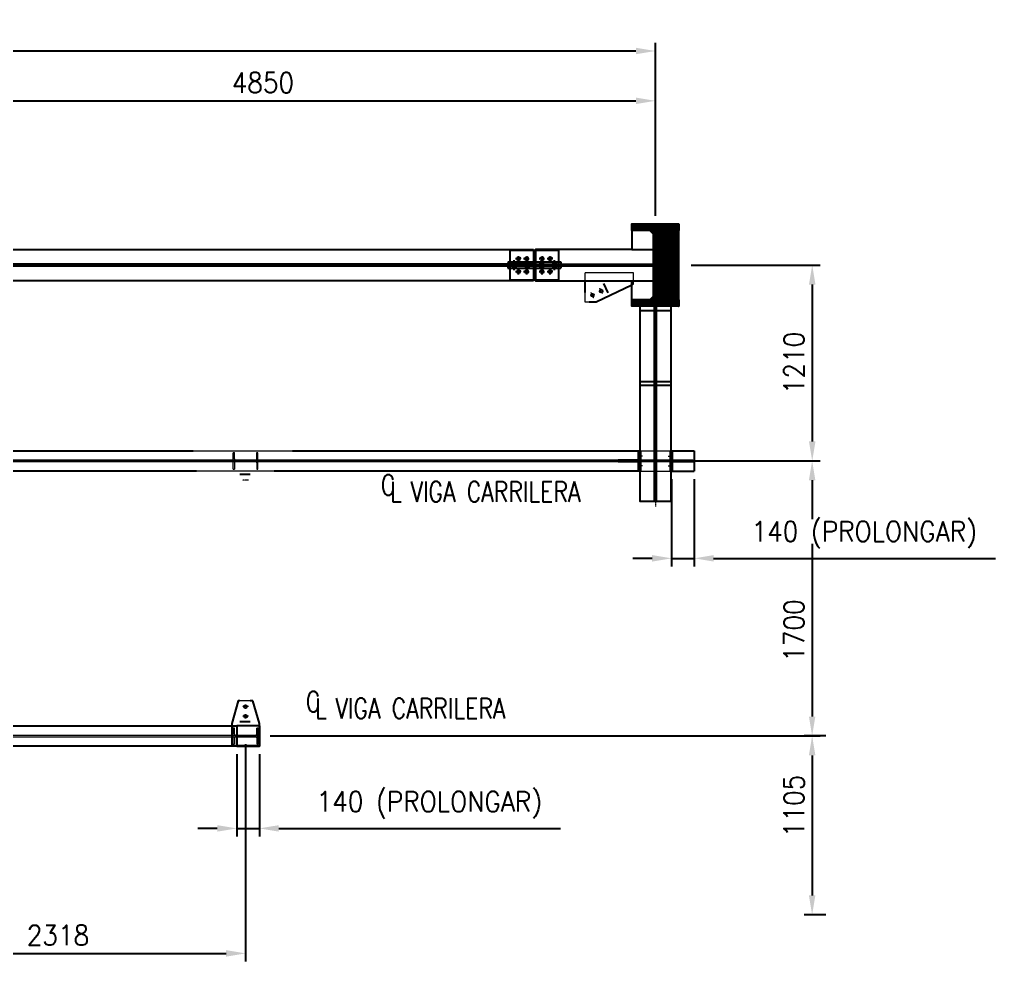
# Model space of a CAD drawing. Header units: millimetres. Extents: x 13669 to 217197, y -88248 to 24578.
# Drawn here: x 27011 to 33041, y 2987 to 8809 of the extents above; entities that cross this region are included whole.
import ezdxf
from ezdxf.enums import TextEntityAlignment as Align

# ---------------------------------------------------------------- set-up
doc = ezdxf.new("R2010")
doc.units = ezdxf.units.MM
for name, pattern in [('CENTER', [50.8, 31.75, -6.35, 6.35, -6.35]), ('CENTER2', [1.125, 0.75, -0.125, 0.125, -0.125]), ('DASHED2', [0.375, 0.25, -0.125])]:
    doc.linetypes.add(name, pattern=pattern)
for name, color, linetype in [('SDDIM', 1, 'Continuous'), ('Tx-EJES', 1, 'CENTER'), ('Tx-TEXT', 3, 'Continuous'), ('Tx_DDIM', 1, 'Continuous'), ('Tx_M_EQUIPOS', 4, 'Continuous'), ('Tx_M_OCULTOS', 2, 'DASHED2'), ('Tx_P_NUEVO', 4, 'Continuous')]:
    doc.layers.add(name, color=color, linetype=linetype)
doc.layers.add('Tx_EJES', color=1, linetype='CENTER2', lineweight=5)
doc.layers.add('Tx_M_OCULTAS FINO', color=1, linetype='DASHED2', lineweight=5)
doc.styles.add('ESTILO 1', font='romans.shx', dxfattribs={"width": 0.8})
doc.styles.add('ROMANS', font='romans.shx', dxfattribs={"width": 0.9})
doc.dimstyles.new('ESC 1-50', dxfattribs={"dimscale": 50, "dimtxt": 2.5, "dimasz": 2.4, "dimexe": 1, "dimexo": 1, "dimgap": 1, "dimtad": 1, "dimdec": 0, "dimtxsty": 'ROMANS', "dimcen": 2.5, "dimclrd": 256, "dimclre": 256, "dimclrt": 3, "dimadec": 0, "dimazin": 2, "dimtfac": 0.5, "dimtdec": 0, "dimtmove": 0, "dimatfit": 3, "dimfxl": 1, "dimtfill": 1, "dimtfillclr": 256, "dimtolj": 2, "dimlwd": -1, "dimarcsym": 0})

# ---------------------------------------------------------------- blocks, each defined once
blk = doc.blocks.new('*D25')
at = {"layer": 'Defpoints', "color": 0, "transparency": 16777216}
for p in [(31111.6, 7290.9), (31111.6, 6080.9), (31908.7, 6080.9)]:
    blk.add_point(p, dxfattribs=at)
at = {"layer": 'Tx_DDIM', "lineweight": -2, "transparency": 16777216}
for p, q in [((31161.6, 7290.9), (31958.7, 7290.9)), ((31161.6, 6080.9), (31958.7, 6080.9))]:
    blk.add_line(p, q, dxfattribs=at)
at = {"layer": 'Tx_DDIM', "transparency": 16777216}
blk.add_line((31908.7, 7170.9), (31908.7, 6200.9), dxfattribs=at)
for points in [[(31888.7, 7170.9), (31928.7, 7170.9), (31908.7, 7290.9)], [(31888.7, 6200.9), (31928.7, 6200.9), (31908.7, 6080.9)]]:
    blk.add_solid(points, dxfattribs=at)
at = {"layer": 'Tx_DDIM', "color": 3, "transparency": 16777216, "insert": (31796.2, 6685.9), "char_height": 125, "attachment_point": 5, "rotation": 90, "style": 'ROMANS', "bg_fill": 3, "box_fill_scale": 1.1, "bg_fill_color": 256, "bg_fill_true_color": 13158600, "bg_fill_transparency": 0}
blk.add_mtext('\\A2;1210', dxfattribs=at)
blk = doc.blocks.new('*D26')
at = {"layer": 'Defpoints', "color": 0, "transparency": 16777216}
for p in [(32043.1, 4380.9), (31908.2, 3275.9), (32043.1, 3275.9)]:
    blk.add_point(p, dxfattribs=at)
at = {"layer": 'Tx_DDIM', "lineweight": -2, "transparency": 16777216}
for p, q in [((31993.1, 4380.9), (31858.2, 4380.9)), ((31993.1, 3275.9), (31858.2, 3275.9))]:
    blk.add_line(p, q, dxfattribs=at)
at = {"layer": 'Tx_DDIM', "transparency": 16777216}
blk.add_line((31908.2, 4260.9), (31908.2, 3395.9), dxfattribs=at)
for points in [[(31888.2, 4260.9), (31928.2, 4260.9), (31908.2, 4380.9)], [(31888.2, 3395.9), (31928.2, 3395.9), (31908.2, 3275.9)]]:
    blk.add_solid(points, dxfattribs=at)
at = {"layer": 'Tx_DDIM', "color": 3, "transparency": 16777216, "insert": (31795.7, 3948.4), "char_height": 125, "attachment_point": 5, "rotation": 90, "style": 'ROMANS', "bg_fill": 3, "box_fill_scale": 1.1, "bg_fill_color": 256, "bg_fill_true_color": 13158600, "bg_fill_transparency": 0}
blk.add_mtext('\\A2;1105', dxfattribs=at)
blk = doc.blocks.new('*D29')
at = {"layer": 'Defpoints', "color": 0, "transparency": 16777216}
for p in [(30939.6, 8306.2), (26089.6, 7545.4), (30939.6, 7545.4)]:
    blk.add_point(p, dxfattribs=at)
at = {"layer": 'Tx_DDIM', "lineweight": -2, "transparency": 16777216}
for p, q in [((26089.6, 7595.4), (26089.6, 8356.2)), ((30939.6, 7595.4), (30939.6, 8356.2))]:
    blk.add_line(p, q, dxfattribs=at)
at = {"layer": 'Tx_DDIM', "transparency": 16777216}
blk.add_line((26209.6, 8306.2), (30819.6, 8306.2), dxfattribs=at)
for points in [[(26209.6, 8326.2), (26209.6, 8286.2), (26089.6, 8306.2)], [(30819.6, 8326.2), (30819.6, 8286.2), (30939.6, 8306.2)]]:
    blk.add_solid(points, dxfattribs=at)
at = {"layer": 'Tx_DDIM', "color": 3, "transparency": 16777216, "insert": (28514.6, 8418.7), "char_height": 125, "attachment_point": 5, "style": 'ROMANS', "bg_fill": 3, "box_fill_scale": 1.1, "bg_fill_color": 256, "bg_fill_true_color": 13158600, "bg_fill_transparency": 0}
blk.add_mtext('\\A2;4850', dxfattribs=at)
blk = doc.blocks.new('*D30')
at = {"layer": 'Defpoints', "color": 0, "transparency": 16777216}
for p in [(30939.6, 8614.3), (30939.6, 7545.4), (19879.6, 7387.9)]:
    blk.add_point(p, dxfattribs=at)
at = {"layer": 'Tx_DDIM', "lineweight": -2, "transparency": 16777216}
for p, q in [((19879.6, 7437.9), (19879.6, 8664.3)), ((30939.6, 7595.4), (30939.6, 8664.3))]:
    blk.add_line(p, q, dxfattribs=at)
at = {"layer": 'Tx_DDIM', "transparency": 16777216}
blk.add_line((19999.6, 8614.3), (30819.6, 8614.3), dxfattribs=at)
for points in [[(19999.6, 8634.3), (19999.6, 8594.3), (19879.6, 8614.3)], [(30819.6, 8634.3), (30819.6, 8594.3), (30939.6, 8614.3)]]:
    blk.add_solid(points, dxfattribs=at)
at = {"layer": 'Tx_DDIM', "color": 3, "transparency": 16777216, "insert": (25409.6, 8726.8), "char_height": 125, "attachment_point": 5, "style": 'ROMANS', "bg_fill": 3, "box_fill_scale": 1.1, "bg_fill_color": 256, "bg_fill_true_color": 13158600, "bg_fill_transparency": 0}
blk.add_mtext('\\A2;11060', dxfattribs=at)
blk = doc.blocks.new('*D32')
at = {"layer": 'Defpoints', "color": 0, "transparency": 16777216}
for p in [(28407.6, 4380.9), (26089.6, 4130.9), (28407.6, 3037.1)]:
    blk.add_point(p, dxfattribs=at)
at = {"layer": 'Tx_DDIM', "lineweight": -2, "transparency": 16777216}
for p, q in [((28407.6, 4330.9), (28407.6, 2987.1)), ((26089.6, 4080.9), (26089.6, 2987.1))]:
    blk.add_line(p, q, dxfattribs=at)
at = {"layer": 'Tx_DDIM', "transparency": 16777216}
blk.add_line((26209.6, 3037.1), (28287.6, 3037.1), dxfattribs=at)
for points in [[(26209.6, 3057.1), (26209.6, 3017.1), (26089.6, 3037.1)], [(28287.6, 3057.1), (28287.6, 3017.1), (28407.6, 3037.1)]]:
    blk.add_solid(points, dxfattribs=at)
at = {"layer": 'Tx_DDIM', "color": 3, "transparency": 16777216, "insert": (27248.6, 3149.6), "char_height": 125, "attachment_point": 5, "style": 'ROMANS', "bg_fill": 3, "box_fill_scale": 1.1, "bg_fill_color": 256, "bg_fill_true_color": 13158600, "bg_fill_transparency": 0}
blk.add_mtext('\\A2;2318', dxfattribs=at)
blk = doc.blocks.new('A$C245f907e')
at = {"layer": 'Tx_M_EQUIPOS'}
blk.add_lwpolyline([(-144.5, 0), (-144.5, -40.4), (-33.5, -40.4, -0.414214), (-11.3, -62.6), (-11.3, -446.4, -0.414214), (-33.5, -468.6), (-144.5, -468.6), (-144.5, -509), (144.5, -509), (144.5, -468.6), (33.5, -468.6, -0.414214), (11.3, -446.4), (11.3, -62.6, -0.414214), (33.5, -40.4), (144.5, -40.4), (144.5, 0)], format="xyb", close=True, dxfattribs=at)
blk = doc.blocks.new('W150x18')
for p, q in [((-51, 0), (-51, -7.1)), ((-51, 0), (51, 0)), ((51, 0), (51, -7.1)), ((-12.9, -7.1), (-51, -7.1)), ((-2.9, -135.9), (-2.9, -17.1)), ((2.9, -135.9), (2.9, -17.1)), ((12.9, -7.1), (51, -7.1)), ((-51, -145.9), (-51, -153)), ((-12.9, -145.9), (-51, -145.9)), ((-51, -153), (51, -153)), ((12.9, -145.9), (51, -145.9)), ((51, -145.9), (51, -153))]:
    blk.add_line(p, q)
for centre, start, end in [((-12.9, -17.1), 0, 90), ((12.9, -17.1), 90, 180), ((-12.9, -135.9), 270, 0), ((12.9, -135.9), 180, 270)]:
    blk.add_arc(centre, 10, start, end)
blk = doc.blocks.new('*D16')
at = {"layer": 'Defpoints', "color": 0, "transparency": 16777216}
for p in [(31111.1, 6080.9), (28510.5, 4380.9), (31908.2, 4380.9)]:
    blk.add_point(p, dxfattribs=at)
at = {"layer": 'Tx_DDIM', "lineweight": -2, "transparency": 16777216}
for p, q in [((31161.1, 6080.9), (31958.2, 6080.9)), ((28560.5, 4380.9), (31958.2, 4380.9))]:
    blk.add_line(p, q, dxfattribs=at)
at = {"layer": 'Tx_DDIM', "transparency": 16777216}
blk.add_line((31908.2, 5960.9), (31908.2, 4500.9), dxfattribs=at)
for points in [[(31888.2, 5960.9), (31928.2, 5960.9), (31908.2, 6080.9)], [(31888.2, 4500.9), (31928.2, 4500.9), (31908.2, 4380.9)]]:
    blk.add_solid(points, dxfattribs=at)
at = {"layer": 'Tx_DDIM', "color": 3, "transparency": 16777216, "insert": (31795.7, 5032.2), "char_height": 125, "attachment_point": 5, "rotation": 90, "style": 'ROMANS', "bg_fill": 3, "box_fill_scale": 1.1, "bg_fill_color": 256, "bg_fill_true_color": 13158600, "bg_fill_transparency": 0}
blk.add_mtext('\\A2;1700', dxfattribs=at)
blk = doc.blocks.new('*D38')
at = {"layer": 'Defpoints', "color": 0, "transparency": 16777216}
for p in [(28352.6, 4318.4), (28492.6, 4318.4), (28492.6, 3809.5)]:
    blk.add_point(p, dxfattribs=at)
at = {"layer": 'SDDIM', "lineweight": -2, "transparency": 16777216}
for p, q in [((28352.6, 4268.4), (28352.6, 3759.5)), ((28492.6, 4268.4), (28492.6, 3759.5))]:
    blk.add_line(p, q, dxfattribs=at)
at = {"layer": 'SDDIM', "transparency": 16777216}
for p, q in [((28232.6, 3809.5), (28112.6, 3809.5)), ((28352.6, 3809.5), (28492.6, 3809.5)), ((28612.6, 3809.5), (30354.1, 3809.5))]:
    blk.add_line(p, q, dxfattribs=at)
for points in [[(28232.6, 3829.5), (28232.6, 3789.5), (28352.6, 3809.5)], [(28612.6, 3829.5), (28612.6, 3789.5), (28492.6, 3809.5)]]:
    blk.add_solid(points, dxfattribs=at)
at = {"layer": 'SDDIM', "color": 3, "transparency": 16777216, "insert": (29543.3, 3954.8), "char_height": 125, "attachment_point": 5, "style": 'ROMANS', "bg_fill": 3, "box_fill_scale": 1.1, "bg_fill_color": 256, "bg_fill_true_color": 13158600, "bg_fill_transparency": 0}
blk.add_mtext('\\A2;140 (PROLONGAR)', dxfattribs=at)
blk = doc.blocks.new('A$C30D82DAE')
at = {"layer": 'Tx_M_EQUIPOS'}
for points in [[(-104.9, 4), (-229.9, 4), (-229.9, -4), (-104.9, -4)], [(-104.9, 60), (-97, 60), (-97, -60), (-104.9, -60)]]:
    blk.add_lwpolyline(points, close=True, dxfattribs=at)
at = {"layer": 'Tx_M_OCULTAS FINO'}
blk.add_line((-89.1, -39), (-104.9, -39), dxfattribs=at)
blk = doc.blocks.new('*D18')
at = {"layer": 'Defpoints', "color": 0, "transparency": 16777216}
for p in [(31039.6, 6018.4), (31179.6, 6018.4), (31179.6, 5478.7)]:
    blk.add_point(p, dxfattribs=at)
at = {"layer": 'SDDIM', "lineweight": -2, "transparency": 16777216}
for p, q in [((31039.6, 5968.4), (31039.6, 5428.7)), ((31179.6, 5968.4), (31179.6, 5428.7))]:
    blk.add_line(p, q, dxfattribs=at)
at = {"layer": 'SDDIM', "transparency": 16777216}
for p, q in [((30919.6, 5478.7), (30799.6, 5478.7)), ((31039.6, 5478.7), (31179.6, 5478.7)), ((31299.6, 5478.7), (33041.1, 5478.7))]:
    blk.add_line(p, q, dxfattribs=at)
for points in [[(30919.6, 5498.7), (30919.6, 5458.7), (31039.6, 5478.7)], [(31299.6, 5498.7), (31299.6, 5458.7), (31179.6, 5478.7)]]:
    blk.add_solid(points, dxfattribs=at)
at = {"layer": 'SDDIM', "color": 3, "transparency": 16777216, "insert": (32230.3, 5624), "char_height": 125, "attachment_point": 5, "style": 'ROMANS', "bg_fill": 3, "box_fill_scale": 1.1, "bg_fill_color": 256, "bg_fill_true_color": 13158600, "bg_fill_transparency": 0}
blk.add_mtext('\\A2;140 (PROLONGAR)', dxfattribs=at)

msp = doc.modelspace()

# ---------------------------------------------------------------- linework, layer by layer
at = {"layer": 'Tx-EJES'}
for p, q in [((30075.6914949, 7330.8672684), (30113.3914949, 7330.8672684)), ((30075.6914949, 7330.8672684), (30113.3914949, 7330.8672684)), ((30094.5414949, 7312.0172684), (30094.5414949, 7349.7172684)), ((30094.5414949, 7312.0172684), (30094.5414949, 7349.7172684)), ((30125.6914949, 7330.8672684), (30163.3914949, 7330.8672684)), ((30125.6914949, 7330.8672684), (30163.3914949, 7330.8672684)), ((30144.5414949, 7312.0172684), (30144.5414949, 7349.7172684)), ((30144.5414949, 7312.0172684), (30144.5414949, 7349.7172684)), ((30220.9414949, 7330.8672684), (30258.6414949, 7330.8672684)), ((30220.9414949, 7330.8672684), (30258.6414949, 7330.8672684)), ((30239.7914949, 7312.0172684), (30239.7914949, 7349.7172684)), ((30239.7914949, 7312.0172684), (30239.7914949, 7349.7172684)), ((30270.9414949, 7330.8672684), (30308.6414949, 7330.8672684)), ((30270.9414949, 7330.8672684), (30308.6414949, 7330.8672684)), ((30289.7914949, 7312.0172684), (30289.7914949, 7349.7172684)), ((30289.7914949, 7312.0172684), (30289.7914949, 7349.7172684)), ((30075.6914949, 7250.8672684), (30113.3914949, 7250.8672684)), ((30075.6914949, 7250.8672684), (30113.3914949, 7250.8672684)), ((30094.5414949, 7232.0172684), (30094.5414949, 7269.7172684)), ((30094.5414949, 7232.0172684), (30094.5414949, 7269.7172684)), ((30125.6914949, 7250.8672684), (30163.3914949, 7250.8672684)), ((30125.6914949, 7250.8672684), (30163.3914949, 7250.8672684)), ((30144.5414949, 7232.0172684), (30144.5414949, 7269.7172684)), ((30144.5414949, 7232.0172684), (30144.5414949, 7269.7172684)), ((30220.9414949, 7250.8672684), (30258.6414949, 7250.8672684)), ((30220.9414949, 7250.8672684), (30258.6414949, 7250.8672684)), ((30239.7914949, 7232.0172684), (30239.7914949, 7269.7172684)), ((30239.7914949, 7232.0172684), (30239.7914949, 7269.7172684)), ((30270.9414949, 7250.8672684), (30308.6414949, 7250.8672684)), ((30270.9414949, 7250.8672684), (30308.6414949, 7250.8672684)), ((30289.7914949, 7232.0172684), (30289.7914949, 7269.7172684)), ((30289.7914949, 7232.0172684), (30289.7914949, 7269.7172684))]:
    msp.add_line(p, q, dxfattribs=at)
at = {"layer": 'Tx_EJES'}
for p, q in [((30558.8354351, 7087.8334083), (30542.4506682, 7122.1195485)), ((30612.971446, 7113.7040928), (30596.5866792, 7147.9902331)), ((30939.6310521, 6362.1172684), (30939.6310521, 5799.6172684)), ((28426.6310521, 5962.4056569), (28388.6310521, 5962.4056569)), ((28426.6310521, 4562.3288799), (28388.6310521, 4562.3288799)), ((28426.6310521, 4502.3288799), (28388.6310521, 4502.3288799))]:
    msp.add_line(p, q, dxfattribs=at)
at = {"layer": 'Tx_M_EQUIPOS'}
for p, q in [((30185.666495, 7193.8672684), (26844.2664948, 7193.8672684)), ((30185.666495, 7200.0672684), (30185.666495, 7193.8672684)), ((30648.8625665, 7119.772657), (30621.2671697, 7177.5177353)), ((31036.6310519, 6143.3672684), (31039.6310519, 6143.3672684)), ((28436.6310521, 5997.4056569), (28372.6310521, 5997.4056569)), ((28436.6310521, 4467.3288799), (28372.6310521, 4467.3288799)), ((26186.6310519, 4443.3672684), (28352.6310521, 4443.3672684)), ((28492.6310521, 4443.3672684), (28492.6310521, 4318.3672684))]:
    msp.add_line(p, q, dxfattribs=at)
for points in [[(30503.9724793, 7193.8672684), (30503.9724793, 7121.4645855)], [(30906.1310519, 7076.7672684), (30795.1310518, 7076.7672684), (30795.1310518, 7193.8672684), (30928.3310518, 7193.8672684), (30928.3310519, 7098.9672684), (30906.1310519, 7076.7672684)], [(30531.5678761, 7063.7195071), (30573.9724793, 7063.7195071), (30795.1310518, 7169.4909983)], [(26186.6310519, 6143.3672684), (28083.7062471, 6143.3672684)], [(28696.608963, 6143.3672684), (30842.6310519, 6143.3672684)], [(31036.6310519, 6143.3672684), (31039.6310519, 6143.3672684)], [(28104.716102, 6018.3672684), (26186.6310519, 6018.3672684)], [(28372.6310521, 4597.3288799), (28362.6310521, 4597.3288799), (28322.6310521, 4457.3288799)], [(28452.6310521, 4597.3288799), (28436.6310521, 4597.3288799)], [(28492.6310521, 4457.3288799), (28452.6310521, 4597.3288799)], [(28322.6310521, 4457.3288799), (28322.6310521, 4443.3672684)], [(28492.6310521, 4443.3672684), (28492.6310521, 4457.3288799)]]:
    msp.add_lwpolyline(points, dxfattribs=at)
for centre, radius in [((30094.5414949, 7330.8672684), 10.5), ((30094.5414949, 7330.8672684), 10.5), ((30144.5414949, 7330.8672684), 10.5), ((30144.5414949, 7330.8672684), 10.5), ((30239.7914949, 7330.8672684), 10.5), ((30239.7914949, 7330.8672684), 10.5), ((30289.7914949, 7330.8672684), 10.5), ((30289.7914949, 7330.8672684), 10.5), ((30094.5414949, 7250.8672684), 10.5), ((30094.5414949, 7250.8672684), 10.5), ((30144.5414949, 7250.8672684), 10.5), ((30144.5414949, 7250.8672684), 10.5), ((30239.7914949, 7250.8672684), 10.5), ((30239.7914949, 7250.8672684), 10.5), ((30289.7914949, 7250.8672684), 10.5), ((30289.7914949, 7250.8672684), 10.5), ((30604.7790626, 7130.8471629), 9), ((30550.6430516, 7104.9764784), 9), ((28407.6310521, 4562.3288799), 9), ((28407.6310521, 4502.3288799), 9)]:
    msp.add_circle(centre, radius, dxfattribs=at)
at = {"layer": 'Tx_M_OCULTAS FINO'}
for p, q in [((30842.6310519, 6143.3672684), (31036.6310519, 6143.3672684)), ((30850.531052, 6119.8672684), (30842.631052, 6119.8672684)), ((31028.7310523, 6119.8672684), (31036.6310523, 6119.8672684))]:
    msp.add_line(p, q, dxfattribs=at)
for points in [[(30795.1310518, 7169.4909983), (30803.9724793, 7173.7195071), (30803.9724793, 7243.7195071), (30503.9724793, 7243.7195071), (30503.9724793, 7193.8672684)], [(30503.9724793, 7121.4645855), (30503.9724793, 7063.7195071), (30531.5678761, 7063.7195071)], [(28083.7062471, 6143.3672684), (28696.608963, 6143.3672684)], [(28436.6310521, 4597.3288799), (28372.6310521, 4597.3288799)]]:
    msp.add_lwpolyline(points, dxfattribs=at)
at = {"layer": 'Tx_M_OCULTOS'}
for p, q in [((30185.666495, 7297.1672683), (26844.2664948, 7297.1672683)), ((30057.1914949, 7309.8672684), (30057.1914949, 7297.1672684)), ((30057.659797, 7297.1672683), (30057.659797, 7284.5672683)), ((30067.7164949, 7284.6672684), (30067.7164949, 7322.3672684)), ((30067.7164949, 7259.3672684), (30067.7164949, 7297.0672684)), ((30077.9619125, 7309.8672684), (30077.9619125, 7297.1672684)), ((30078.709797, 7297.1672683), (30078.709797, 7284.5672683)), ((30137.1914949, 7309.8672684), (30137.1914949, 7297.1672684)), ((30137.659797, 7297.1672683), (30137.659797, 7284.5672683)), ((30147.7164949, 7284.6672684), (30147.7164949, 7322.3672684)), ((30147.7164949, 7259.3672684), (30147.7164949, 7297.0672684)), ((30157.9619125, 7309.8672684), (30157.9619125, 7297.1672684)), ((30158.709797, 7297.1672683), (30158.709797, 7284.5672683)), ((30198.666495, 7284.5672684), (30198.666495, 7297.1672684)), ((30198.666495, 7297.1672684), (30928.3310519, 7297.1672684)), ((30226.0914949, 7309.8672684), (30226.0914949, 7297.1672684)), ((30236.6164949, 7284.6672684), (30236.6164949, 7322.3672684)), ((30236.6164949, 7259.3672684), (30236.6164949, 7297.0672684)), ((30246.8619125, 7309.8672684), (30246.8619125, 7297.1672684)), ((30306.0914949, 7309.8672684), (30306.0914949, 7297.1672684)), ((30316.6164949, 7284.6672684), (30316.6164949, 7322.3672684)), ((30316.6164949, 7259.3672684), (30316.6164949, 7297.0672684)), ((30326.8619125, 7309.8672684), (30326.8619125, 7297.1672684)), ((30928.3310519, 7297.1672684), (30928.3310519, 7284.5672684)), ((30185.666495, 7284.5672683), (26844.2664948, 7284.5672683)), ((30057.1914949, 7284.5672684), (30057.1914949, 7271.8672684)), ((30077.9619125, 7284.5672684), (30077.9619125, 7271.8672684)), ((30137.1914949, 7284.5672684), (30137.1914949, 7271.8672684)), ((30157.9619125, 7284.5672684), (30157.9619125, 7271.8672684)), ((30928.3310519, 7284.5672684), (30198.666495, 7284.5672684)), ((30226.0914949, 7284.5672684), (30226.0914949, 7271.8672684)), ((30246.8619125, 7284.5672684), (30246.8619125, 7271.8672684)), ((30306.0914949, 7284.5672684), (30306.0914949, 7271.8672684)), ((30326.8619125, 7284.5672684), (30326.8619125, 7271.8672684)), ((30842.6310519, 7010.9672684), (31036.6310519, 7010.9672684)), ((30933.3310519, 5831.0672684), (30933.3310519, 7036.3672684)), ((30945.9310519, 5831.0672684), (30945.9310519, 7036.3672684)), ((31036.6310519, 6569.0048463), (30842.6310519, 6569.0048463)), ((30842.6310519, 6549.9548463), (31036.6310519, 6549.9548463))]:
    msp.add_line(p, q, dxfattribs=at)
for points in [[(30356.6164949, 7309.8672684), (30027.7164949, 7309.8672684), (30027.7164949, 7297.1672684), (30356.6164949, 7297.1672684)], [(30356.6164949, 7284.5672684), (30027.7164949, 7284.5672684), (30027.7164949, 7271.8672684), (30356.6164949, 7271.8672684)]]:
    msp.add_lwpolyline(points, close=True, dxfattribs=at)
at = {"layer": 'Tx_P_NUEVO'}
msp.add_lwpolyline([(31036.6310519, 7036.3672684), (30842.6310519, 7036.3672684), (30842.6310519, 5831.0672684), (31036.6310519, 5831.0672684)], close=True, dxfattribs=at)

# ---------------------------------------------------------------- block references
at = {"layer": 'Tx_M_OCULTAS FINO', "rotation": 90}
msp.add_blockref('W150x18', (28331.1310521, 6080.8672684), dxfattribs=at)

# ---------------------------------------------------------------- texts
at = {"color": 3, "linetype": 'ByBlock', "lineweight": -2, "style": 'ESTILO 1', "width": 0.8}
for s, p in [('C', (29287.4473584, 5931.6489783)), ('L', (29336.2671457, 5889.4698941)), ('C', (28823.69622, 4592.7541656)), ('L', (28872.5160073, 4550.5750814))]:
    msp.add_text(s, height=125, dxfattribs=at).set_placement(p, align=Align.MIDDLE_CENTER)
at = {"layer": 'Tx-TEXT', "color": 3, "style": 'ESTILO 1', "width": 0.8}
for p in [(29426.1796833, 5827.9679899), (28962.4285449, 4489.0731772)]:
    msp.add_text('VIGA CARRILERA', height=125, dxfattribs=at).set_placement(p)

# ---------------------------------------------------------------- dimensions: what is measured, and where the dimension line sits
at = {"layer": 'Tx_DDIM'}
dim = msp.add_linear_dim(base=(30939.6310519, 8306.1582602), p1=(26089.631052, 7545.3672684), p2=(30939.6310519, 7545.3672684), dimstyle='ESC 1-50', dxfattribs=at)
dim.commit()
dim.dimension.update_dxf_attribs({"geometry": '*D29', "text_midpoint": (28514.6310519, 8306.1582602), "dimtype": 160})
dim = msp.add_linear_dim(base=(31908.7189449, 6080.8672684), p1=(31111.641194, 7290.8672685), p2=(31111.641194, 6080.8672684), angle=90, dimstyle='ESC 1-50', dxfattribs=at)
dim.commit()
dim.dimension.update_dxf_attribs({"geometry": '*D25', "text_midpoint": (31796.2189449, 6685.8672684)})
dim = msp.add_linear_dim(base=(28407.6310521, 3037.0750765), p1=(26089.6310521, 4130.8672684), p2=(28407.6310521, 4380.8672684), dimstyle='ESC 1-50', dxfattribs=at)
dim.commit()
dim.dimension.update_dxf_attribs({"geometry": '*D32', "text_midpoint": (27248.6310521, 3149.5750765)})
dim = msp.add_linear_dim(base=(31908.2154023, 3275.8672684), p1=(32043.0851267, 4380.8672684), p2=(32043.0851267, 3275.8672684), angle=90, dimstyle='ESC 1-50', dxfattribs=at)
dim.commit()
dim.dimension.update_dxf_attribs({"geometry": '*D26', "text_midpoint": (31908.2154023, 3948.3672684), "dimtype": 160})

# ---------------------------------------------------------------- next in the draw order: linework, layer by layer
at = {"layer": 'Tx_EJES'}
for p, q in [((31179.6310519, 6080.8672684), (25808.3810521, 6080.8672684)), ((31220.8810521, 6080.8672684), (30658.3810521, 6080.8672684))]:
    msp.add_line(p, q, dxfattribs=at)
at = {"layer": 'Tx_M_EQUIPOS'}
for p, q in [((31039.6310519, 6143.3672684), (31179.6310519, 6143.3672684)), ((28352.6310521, 4443.3672684), (28352.6310521, 4318.3672684)), ((28492.6310521, 4318.3672684), (26186.6310519, 4318.3672684))]:
    msp.add_line(p, q, dxfattribs=at)
at = {"layer": 'Tx_M_OCULTAS FINO'}
for points in [[(26046.6310519, 4386.2672684), (28352.6310521, 4386.2672684)], [(26046.6310519, 4375.4672684), (28352.6310521, 4375.4672684)]]:
    msp.add_lwpolyline(points, dxfattribs=at)

# ---------------------------------------------------------------- next in the draw order: dimensions: what is measured, and where the dimension line sits
at = {"layer": 'Tx_DDIM'}
dim = msp.add_linear_dim(base=(30939.6310519, 8614.2890023), p1=(19879.6310519, 7387.8672684), p2=(30939.6310519, 7545.3672684), dimstyle='ESC 1-50', dxfattribs=at)
dim.commit()
dim.dimension.update_dxf_attribs({"geometry": '*D30', "text_midpoint": (25409.6310519, 8726.7890023)})

# ---------------------------------------------------------------- next in the draw order: hatches: boundary and pattern name
h = msp.add_hatch()
h.set_pattern_fill('ANSI31', color=1, scale=60, angle=360)
h.set_pattern_definition([(45, (42136.093, 32705.909), (-5.3033009, 5.3033009), [])])
h.paths.add_polyline_path([(30795.1310519, 7504.9672684), (30795.1310519, 7545.3672684), (31084.1310519, 7545.3672684), (31084.1310519, 7504.9672684), (31084.1310519, 7434.3672684), (31084.1310519, 7076.7672684), (31084.1310519, 7036.3672684), (30795.1310519, 7036.3672684), (30795.1310519, 7076.7672684), (30906.1310519, 7076.7672684, 0.4142135624), (30928.3310519, 7098.9672684), (30928.3310519, 7098.9697124), (30928.3310519, 7387.8672684), (30928.3310519, 7482.7672684, 0.4142135624), (30906.1310519, 7504.9672684)])

# ---------------------------------------------------------------- next in the draw order: linework, layer by layer
at = {"layer": 'Tx_M_EQUIPOS'}
for p, q in [((26844.2664948, 7387.8672684), (30185.666495, 7387.8672684)), ((30185.666495, 7387.8672684), (30185.666495, 7381.6672684)), ((30185.666495, 7381.6672684), (30185.666495, 7200.0672684))]:
    msp.add_line(p, q, dxfattribs=at)
for points in [[(30906.1310519, 7504.9672684), (30795.1310518, 7504.9672684), (30795.1310518, 7387.8672684), (30928.3310519, 7387.8672684), (30928.3310519, 7482.7672684), (30906.1310519, 7504.9672684)], [(30796.131052, 7387.8672684), (30198.666495, 7387.8672684), (30198.666495, 7381.6672684), (30198.666495, 7200.0672684), (30198.666495, 7193.8672684), (30796.131052, 7193.8672684)]]:
    msp.add_lwpolyline(points, dxfattribs=at)
for points in [[(31084.1310519, 7504.9672684), (30973.1310518, 7504.9672684), (30950.9310518, 7482.7672684), (30950.931052, 7434.3672684), (30950.9310518, 7098.9672684), (30973.1310518, 7076.7672684), (31084.1310519, 7076.7672684), (31084.1310519, 7434.3672684)], [(30040.5664949, 7200.0672684), (30343.7664949, 7200.0672684), (30343.7664949, 7381.6672684), (30040.5664949, 7381.6672684)]]:
    msp.add_lwpolyline(points, close=True, dxfattribs=at)

# ---------------------------------------------------------------- next in the draw order: block references
at = {"xscale": -1, "rotation": 359.9999999999999}
msp.add_blockref('A$C245f907e', (30939.6310519, 7545.3672684), dxfattribs=at)

# ---------------------------------------------------------------- next in the draw order: dimensions: what is measured, and where the dimension line sits
at = {"layer": 'Tx_DDIM'}
dim = msp.add_linear_dim(base=(31908.2154023, 4380.8672684), p1=(31111.1376514, 6080.8672684), p2=(28510.4804172, 4380.8672684), angle=90, dimstyle='ESC 1-50', dxfattribs=at)
dim.commit()
dim.dimension.update_dxf_attribs({"geometry": '*D16', "text_midpoint": (31908.2154023, 5032.2151642), "dimtype": 160})

# ---------------------------------------------------------------- next in the draw order: linework, layer by layer
at = {"layer": 'Tx_EJES'}
for p, q in [((30860.531052, 6110.8672684), (30832.631052, 6110.8672684)), ((31018.7310523, 6110.8672684), (31046.6310523, 6110.8672684)), ((30860.531052, 6050.8672684), (30832.631052, 6050.8672684)), ((31018.7310523, 6050.8672684), (31046.6310523, 6050.8672684))]:
    msp.add_line(p, q, dxfattribs=at)
at = {"layer": 'Tx_M_EQUIPOS'}
for p, q in [((31039.6310519, 6018.3672684), (31039.6310519, 6143.3672684)), ((31179.6310519, 6143.3672684), (31179.6310519, 6018.3672684)), ((31039.6310519, 6018.3672684), (31179.6310519, 6018.3672684))]:
    msp.add_line(p, q, dxfattribs=at)
for points in [[(30842.6310519, 6018.3672684), (28583.3785803, 6018.3672684)], [(31039.6310519, 6018.3672684), (31036.6310519, 6018.3672684)], [(28322.6310521, 4443.3672684), (28322.6310521, 4322.3288799), (28492.6310521, 4322.3288799), (28492.6310521, 4443.3672684)], [(28352.6310521, 4318.3672684), (28492.6310521, 4318.3672684), (28492.6310521, 4443.3672684), (28352.6310521, 4443.3672684)]]:
    msp.add_lwpolyline(points, dxfattribs=at)
at = {"layer": 'Tx_M_OCULTAS FINO'}
for p, q in [((30850.531052, 6101.8672684), (30842.631052, 6101.8672684)), ((31028.7310523, 6101.8672684), (31036.6310523, 6101.8672684)), ((30850.531052, 6059.8672684), (30842.631052, 6059.8672684)), ((31028.7310523, 6059.8672684), (31036.6310523, 6059.8672684)), ((31039.6310519, 6086.2672684), (31179.6310519, 6086.2672684)), ((31039.6310519, 6075.4672684), (31179.6310519, 6075.4672684)), ((30842.6310519, 6018.3672684), (31036.6310519, 6018.3672684)), ((28352.6310521, 4386.2672684), (28492.6310521, 4386.2672684)), ((28352.6310521, 4375.4672684), (28492.6310521, 4375.4672684))]:
    msp.add_line(p, q, dxfattribs=at)
for points in [[(31039.6310519, 6086.2672684), (26186.6310519, 6086.2672684)], [(31039.6310519, 6075.4672684), (26186.6310519, 6075.4672684)], [(28583.3785803, 6018.3672684), (28104.716102, 6018.3672684)]]:
    msp.add_lwpolyline(points, dxfattribs=at)
for points in [[(30850.531052, 6084.8672684), (30933.331052, 6084.8672684), (30933.331052, 6076.8672684), (30850.531052, 6076.8672684)], [(31028.7310523, 6084.8672684), (30945.9310523, 6084.8672684), (30945.9310523, 6076.8672684), (31028.7310523, 6076.8672684)]]:
    msp.add_lwpolyline(points, close=True, dxfattribs=at)

# ---------------------------------------------------------------- next in the draw order: block references
msp.add_blockref('A$C30D82DAE', (30939.6310519, 6080.8672684))
at = {"xscale": -1}
msp.add_blockref('A$C30D82DAE', (30939.6310523, 6080.8672684), dxfattribs=at)
at = {"layer": 'Tx_M_OCULTAS FINO', "rotation": 90}
msp.add_blockref('W150x18', (28331.1310521, 4380.8672684), dxfattribs=at)

# ---------------------------------------------------------------- next in the draw order: dimensions: what is measured, and where the dimension line sits
at = {"layer": 'SDDIM'}
for base, p1, p2, picture, middle in [((31179.6310519, 5478.7339923), (31039.6310519, 6018.3672684), (31179.6310519, 6018.3672684), '*D18', (32230.3453376, 5623.9720876)), ((28492.6310521, 3809.5327529), (28352.6310521, 4318.3672684), (28492.6310521, 4318.3672684), '*D38', (29543.3453378, 3954.7708481))]:
    dim = msp.add_linear_dim(base=base, p1=p1, p2=p2, text='<> (PROLONGAR)', dimstyle='ESC 1-50', override={"dimtfillclr": 0, "dimarcsym": 1}, dxfattribs=at)
    dim.commit()
    dim.dimension.update_dxf_attribs({"geometry": picture, "text_midpoint": middle})

# ---------------------------------------------------------------- next in the draw order: linework, layer by layer
at = {"layer": 'Tx_M_OCULTAS FINO'}
for p, q in [((30850.531052, 6041.8672684), (30842.631052, 6041.8672684)), ((31028.7310523, 6041.8672684), (31036.6310523, 6041.8672684))]:
    msp.add_line(p, q, dxfattribs=at)
for points in [[(30842.631052, 6140.8672684), (30850.531052, 6140.8672684), (30850.531052, 6020.8672684), (30842.631052, 6020.8672684)], [(31036.6310523, 6140.8672684), (31028.7310523, 6140.8672684), (31028.7310523, 6020.8672684), (31036.6310523, 6020.8672684)]]:
    msp.add_lwpolyline(points, close=True, dxfattribs=at)

doc.saveas('drawing.dxf')
